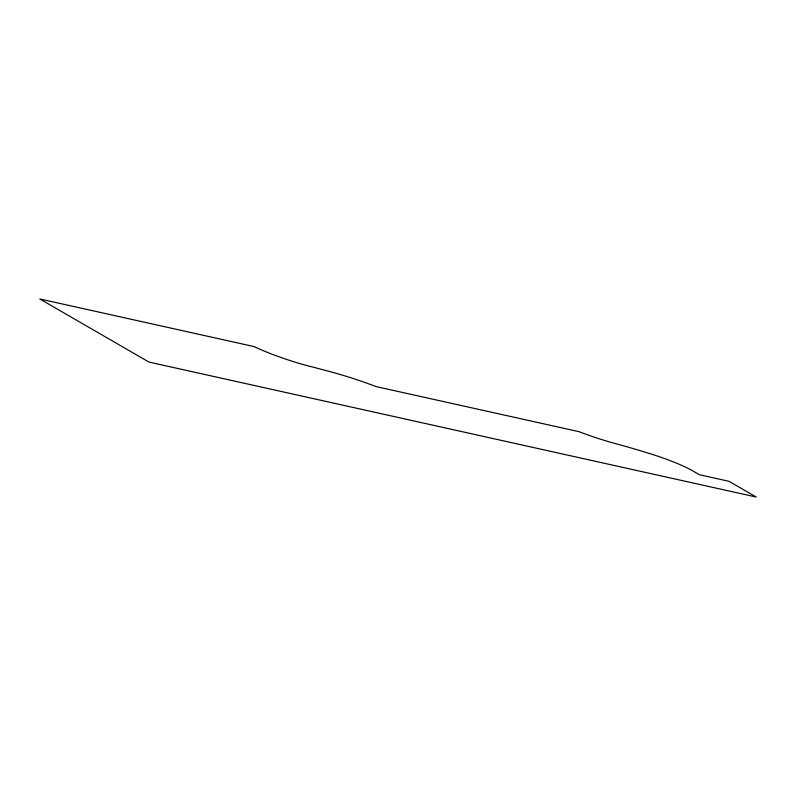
<?xml version="1.0" encoding="UTF-8"?>
<svg xmlns="http://www.w3.org/2000/svg" width="796" height="796" viewBox="0 0 796 796"><rect width="100%" height="100%" fill="white"/><g stroke="black" fill="none" stroke-linecap="round" stroke-linejoin="round"><path stroke-width="1.19" d="M254.133 346.598L39.8 298.968L149.001 362.09L756.2 497.032L728.997 481.301L699.425 474.734L692.639 470.814A47.163 6.895 18.5 0 0 651.635 454.198A148.643 21.711 18.5 0 0 614.393 443.302A56.765 8.288 18.5 0 1 579.08 431.691L375.991 386.567A70.645 10.318 18.5 0 0 327.922 371.105L314.619 367.513A54.606 7.98 18.5 0 1 254.133 346.598"/></g></svg>
